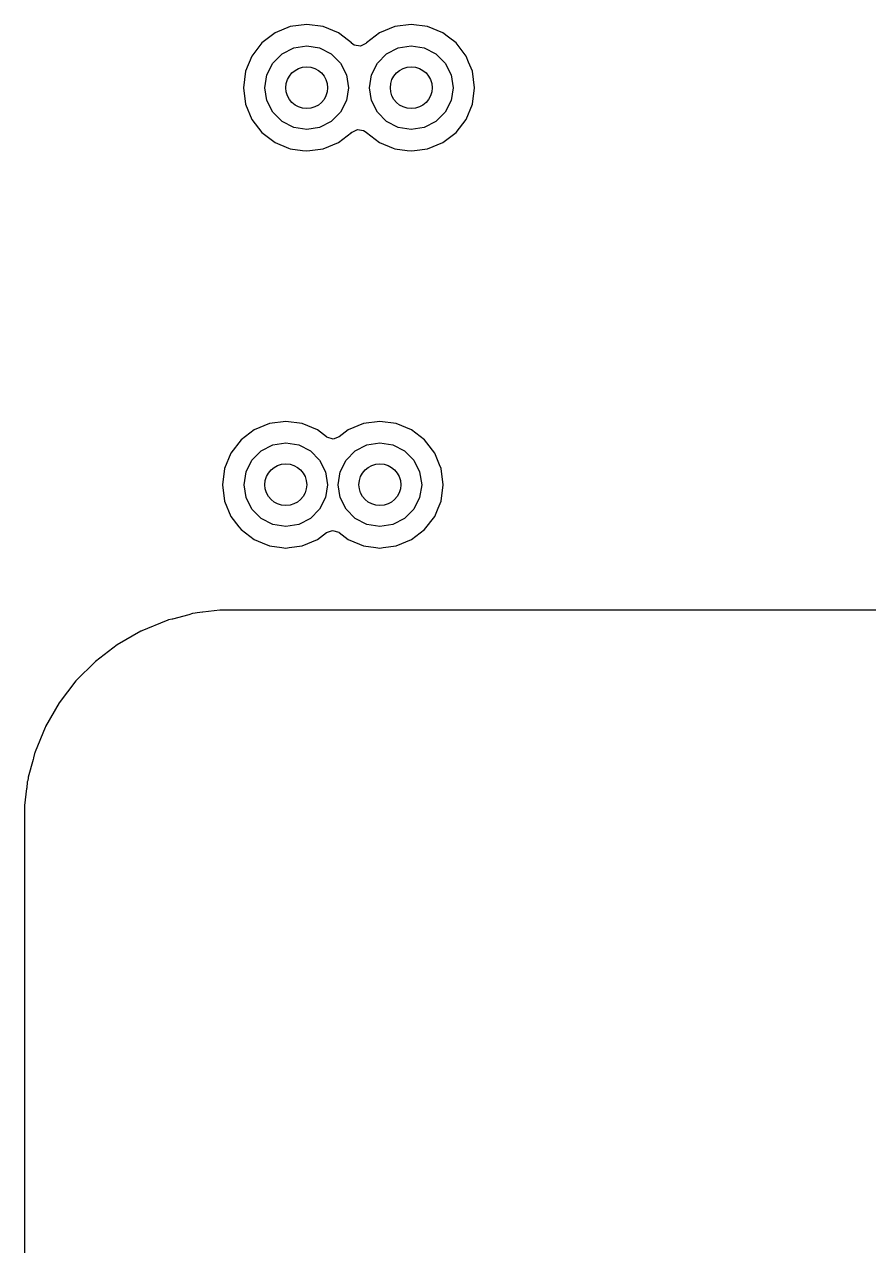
# Model space of a CAD drawing. Extents: x 0.4 to 10.6, y -8.1 to -0.4.
# Drawn here: x 4.8425 to 5.1604, y -2.9166 to -2.4565 of the extents above; entities that cross this region are included whole.
import ezdxf

# ---------------------------------------------------------------- set-up
doc = ezdxf.new("R2010")
doc.units = 0
doc.header["$MEASUREMENT"] = 0
doc.layers.add('BLACK', color=7, linetype='CONTINUOUS')

msp = doc.modelspace()

# ---------------------------------------------------------------- linework, layer by layer
at = {"layer": 'BLACK', "linetype": 'CONTINUOUS'}
for p, q in [((4.94882, -2.45647), (4.94265, -2.45728)), ((4.95499, -2.45728), (4.94882, -2.45647)), ((4.94882, -2.45647), (4.94882, -2.45647)), ((4.98819, -2.45647), (4.98202, -2.45728)), ((4.99436, -2.45728), (4.98819, -2.45647)), ((4.98819, -2.45647), (4.98819, -2.45647)), ((4.9369, -2.45966), (4.93196, -2.46345)), ((4.94265, -2.45728), (4.9369, -2.45966)), ((4.9369, -2.45966), (4.9369, -2.45966)), ((4.94265, -2.45728), (4.94265, -2.45728)), ((4.96074, -2.45966), (4.95499, -2.45728)), ((4.95499, -2.45728), (4.95499, -2.45728)), ((4.96288, -2.4613), (4.96074, -2.45966)), ((4.96074, -2.45966), (4.96074, -2.45966)), ((4.96074, -2.45966), (4.96074, -2.45966)), ((4.96568, -2.46345), (4.96288, -2.4613)), ((4.97627, -2.45966), (4.97133, -2.46345)), ((4.98202, -2.45728), (4.97627, -2.45966)), ((4.97627, -2.45966), (4.97627, -2.45966)), ((4.98202, -2.45728), (4.98202, -2.45728)), ((5.00011, -2.45966), (4.99436, -2.45728)), ((4.99436, -2.45728), (4.99436, -2.45728)), ((5.00225, -2.4613), (5.00011, -2.45966)), ((5.00011, -2.45966), (5.00011, -2.45966)), ((5.00011, -2.45966), (5.00011, -2.45966)), ((5.00505, -2.46345), (5.00225, -2.4613)), ((4.93196, -2.46345), (4.92817, -2.46839)), ((4.93196, -2.46345), (4.93196, -2.46345)), ((4.93956, -2.46757), (4.94395, -2.46534)), ((4.94395, -2.46534), (4.94882, -2.46457)), ((4.94882, -2.46457), (4.95369, -2.46534)), ((4.95369, -2.46534), (4.95808, -2.46757)), ((4.96575, -2.46352), (4.96568, -2.46345)), ((4.96568, -2.46345), (4.96568, -2.46345)), ((4.96568, -2.46345), (4.96568, -2.46345)), ((4.96568, -2.46345), (4.96568, -2.46345)), ((4.96673, -2.46424), (4.96575, -2.46352)), ((4.96911, -2.46461), (4.96673, -2.46424)), ((4.97111, -2.4636), (4.96911, -2.46461)), ((4.97112, -2.46361), (4.97111, -2.4636)), ((4.9712, -2.46355), (4.97112, -2.46361)), ((4.97126, -2.46352), (4.9712, -2.46355)), ((4.97133, -2.46345), (4.97126, -2.46352)), ((4.97893, -2.46757), (4.98332, -2.46534)), ((4.98332, -2.46534), (4.98819, -2.46457)), ((4.98819, -2.46457), (4.99306, -2.46534)), ((4.99306, -2.46534), (4.99745, -2.46757)), ((5.00884, -2.46839), (5.00505, -2.46345)), ((5.00505, -2.46345), (5.00505, -2.46345)), ((5.00505, -2.46345), (5.00505, -2.46345)), ((5.00505, -2.46345), (5.00505, -2.46345)), ((5.00505, -2.46345), (5.00505, -2.46345)), ((4.92817, -2.46839), (4.92579, -2.47414)), ((4.92817, -2.46839), (4.92817, -2.46839)), ((4.93608, -2.47106), (4.93956, -2.46757)), ((4.95808, -2.46757), (4.96156, -2.47106)), ((4.97545, -2.47106), (4.97893, -2.46757)), ((4.99745, -2.46757), (5.00093, -2.47106)), ((5.00981, -2.47074), (5.00884, -2.46839)), ((5.00884, -2.46839), (5.00884, -2.46839)), ((5.01122, -2.47414), (5.00981, -2.47074)), ((4.92579, -2.47414), (4.92497, -2.48031)), ((4.92579, -2.47414), (4.92579, -2.47414)), ((4.93307, -2.48031), (4.93384, -2.47545)), ((4.93384, -2.47545), (4.93608, -2.47106)), ((4.96156, -2.47106), (4.9638, -2.47545)), ((4.9638, -2.47545), (4.96457, -2.48031)), ((4.97244, -2.48031), (4.97321, -2.47545)), ((4.97321, -2.47545), (4.97545, -2.47106)), ((5.00093, -2.47106), (5.00317, -2.47545)), ((5.00317, -2.47545), (5.00394, -2.48031)), ((5.01203, -2.48031), (5.01122, -2.47414)), ((4.92497, -2.48031), (4.92497, -2.48031)), ((4.92497, -2.48031), (4.92579, -2.48649)), ((4.93384, -2.48518), (4.93307, -2.48031)), ((4.96457, -2.48031), (4.9638, -2.48518)), ((4.97321, -2.48518), (4.97244, -2.48031)), ((5.00394, -2.48031), (5.00317, -2.48518)), ((5.01122, -2.48649), (5.01203, -2.48031)), ((4.92579, -2.48649), (4.92579, -2.48649)), ((4.92579, -2.48649), (4.92817, -2.49224)), ((4.93608, -2.48957), (4.93384, -2.48518)), ((4.9638, -2.48518), (4.96156, -2.48957)), ((4.97545, -2.48957), (4.97321, -2.48518)), ((5.00317, -2.48518), (5.00093, -2.48957)), ((5.00884, -2.49224), (5.01122, -2.48649)), ((4.92817, -2.49224), (4.92817, -2.49224)), ((4.92817, -2.49224), (4.93068, -2.49551)), ((4.93956, -2.49306), (4.93608, -2.48957)), ((4.94395, -2.49529), (4.93956, -2.49306)), ((4.95808, -2.49306), (4.95369, -2.49529)), ((4.96156, -2.48957), (4.95808, -2.49306)), ((4.97893, -2.49306), (4.97545, -2.48957)), ((4.98332, -2.49529), (4.97893, -2.49306)), ((4.99745, -2.49306), (4.99306, -2.49529)), ((5.00093, -2.48957), (4.99745, -2.49306)), ((5.00505, -2.49718), (5.00884, -2.49224)), ((4.93068, -2.49551), (4.93196, -2.49718)), ((4.93196, -2.49718), (4.9369, -2.50097)), ((4.94882, -2.49606), (4.94395, -2.49529)), ((4.95369, -2.49529), (4.94882, -2.49606)), ((4.96074, -2.50097), (4.96568, -2.49718)), ((4.96568, -2.49718), (4.96575, -2.49711)), ((4.96568, -2.49718), (4.96568, -2.49718)), ((4.96575, -2.49711), (4.96581, -2.49708)), ((4.96581, -2.49708), (4.96588, -2.49702)), ((4.96588, -2.49702), (4.96589, -2.49703)), ((4.96589, -2.49703), (4.96789, -2.49602)), ((4.96789, -2.49602), (4.97027, -2.49639)), ((4.97027, -2.49639), (4.97126, -2.49711)), ((4.97126, -2.49711), (4.97133, -2.49718)), ((4.97133, -2.49718), (4.97133, -2.49718)), ((4.97133, -2.49718), (4.97627, -2.50097)), ((4.98819, -2.49606), (4.98332, -2.49529)), ((4.99306, -2.49529), (4.98819, -2.49606)), ((5.00011, -2.50097), (5.00505, -2.49718)), ((4.9369, -2.50097), (4.9369, -2.50097)), ((4.9369, -2.50097), (4.9369, -2.50097)), ((4.9369, -2.50097), (4.942, -2.50308)), ((4.942, -2.50308), (4.94265, -2.50335)), ((4.95499, -2.50335), (4.96074, -2.50097)), ((4.97627, -2.50097), (4.97627, -2.50097)), ((4.97627, -2.50097), (4.97627, -2.50097)), ((4.97627, -2.50097), (4.98137, -2.50308)), ((4.98137, -2.50308), (4.98202, -2.50335)), ((4.99436, -2.50335), (5.00011, -2.50097)), ((4.94265, -2.50335), (4.94728, -2.50396)), ((4.94728, -2.50396), (4.94882, -2.50416)), ((4.94882, -2.50416), (4.95005, -2.504)), ((4.94882, -2.50416), (4.94882, -2.50416)), ((4.94882, -2.50416), (4.94882, -2.50416)), ((4.95005, -2.504), (4.95499, -2.50335)), ((4.98202, -2.50335), (4.98665, -2.50396)), ((4.98665, -2.50396), (4.98819, -2.50416)), ((4.98819, -2.50416), (4.98942, -2.504)), ((4.98819, -2.50416), (4.98819, -2.50416)), ((4.98819, -2.50416), (4.98819, -2.50416)), ((4.98942, -2.504), (4.99436, -2.50335)), ((4.93477, -2.60689), (4.92902, -2.60927)), ((4.94094, -2.60608), (4.93477, -2.60689)), ((4.93477, -2.60689), (4.93477, -2.60689)), ((4.94712, -2.60689), (4.94094, -2.60608)), ((4.94094, -2.60608), (4.94094, -2.60608)), ((4.95287, -2.60927), (4.94712, -2.60689)), ((4.94712, -2.60689), (4.94712, -2.60689)), ((4.97021, -2.60689), (4.96446, -2.60927)), ((4.97638, -2.60608), (4.97021, -2.60689)), ((4.97021, -2.60689), (4.97021, -2.60689)), ((4.98255, -2.60689), (4.97638, -2.60608)), ((4.97638, -2.60608), (4.97638, -2.60608)), ((4.9883, -2.60927), (4.98255, -2.60689)), ((4.98255, -2.60689), (4.98255, -2.60689)), ((4.92408, -2.61306), (4.92029, -2.618)), ((4.92902, -2.60927), (4.92408, -2.61306)), ((4.92408, -2.61306), (4.92408, -2.61306)), ((4.92902, -2.60927), (4.92902, -2.60927)), ((4.95629, -2.6119), (4.95287, -2.60927)), ((4.95645, -2.61202), (4.95629, -2.6119)), ((4.95876, -2.6127), (4.95645, -2.61202)), ((4.96103, -2.6119), (4.95876, -2.6127)), ((4.96446, -2.60927), (4.96103, -2.6119)), ((4.96446, -2.60927), (4.96446, -2.60927)), ((4.99324, -2.61306), (4.9883, -2.60927)), ((4.99409, -2.61417), (4.99324, -2.61306)), ((4.99324, -2.61306), (4.99324, -2.61306)), ((4.99324, -2.61306), (4.99324, -2.61306)), ((4.99324, -2.61306), (4.99324, -2.61306)), ((4.99324, -2.61306), (4.99324, -2.61306)), ((4.92029, -2.618), (4.91791, -2.62375)), ((4.92029, -2.618), (4.92029, -2.618)), ((4.9282, -2.62066), (4.93169, -2.61718)), ((4.93169, -2.61718), (4.93608, -2.61494)), ((4.93608, -2.61494), (4.94094, -2.61417)), ((4.94094, -2.61417), (4.94581, -2.61494)), ((4.94581, -2.61494), (4.9502, -2.61718)), ((4.9502, -2.61718), (4.95369, -2.62066)), ((4.96364, -2.62066), (4.96712, -2.61718)), ((4.96712, -2.61718), (4.97151, -2.61494)), ((4.97151, -2.61494), (4.97638, -2.61417)), ((4.97638, -2.61417), (4.98124, -2.61494)), ((4.98124, -2.61494), (4.98563, -2.61718)), ((4.98563, -2.61718), (4.98912, -2.62066)), ((4.99703, -2.618), (4.99409, -2.61417)), ((4.99889, -2.62248), (4.99703, -2.618)), ((4.99703, -2.618), (4.99703, -2.618)), ((4.92597, -2.62505), (4.9282, -2.62066)), ((4.95369, -2.62066), (4.95592, -2.62505)), ((4.9614, -2.62505), (4.96364, -2.62066)), ((4.98912, -2.62066), (4.99136, -2.62505)), ((4.99941, -2.62375), (4.99889, -2.62248)), ((4.91791, -2.62375), (4.9171, -2.62992)), ((4.91791, -2.62375), (4.91791, -2.62375)), ((4.9252, -2.62992), (4.92597, -2.62505)), ((4.95592, -2.62505), (4.95669, -2.62992)), ((4.96063, -2.62992), (4.9614, -2.62505)), ((4.99136, -2.62505), (4.99213, -2.62992)), ((5.00022, -2.62992), (4.99941, -2.62375)), ((4.9171, -2.62992), (4.9171, -2.62992)), ((4.9171, -2.62992), (4.91791, -2.63609)), ((4.92597, -2.63479), (4.9252, -2.62992)), ((4.95669, -2.62992), (4.95592, -2.63479)), ((4.9614, -2.63479), (4.96063, -2.62992)), ((4.99213, -2.62992), (4.99136, -2.63479)), ((4.99941, -2.63609), (5.00022, -2.62992)), ((4.91791, -2.63609), (4.91791, -2.63609)), ((4.91791, -2.63609), (4.92029, -2.64184)), ((4.9282, -2.63918), (4.92597, -2.63479)), ((4.95592, -2.63479), (4.95369, -2.63918)), ((4.96364, -2.63918), (4.9614, -2.63479)), ((4.99136, -2.63479), (4.98912, -2.63918)), ((4.9983, -2.63878), (4.99941, -2.63609)), ((4.93169, -2.64266), (4.9282, -2.63918)), ((4.95369, -2.63918), (4.9502, -2.64266)), ((4.96712, -2.64266), (4.96364, -2.63918)), ((4.98912, -2.63918), (4.98563, -2.64266)), ((4.99703, -2.64184), (4.9983, -2.63878)), ((4.92029, -2.64184), (4.92029, -2.64184)), ((4.92029, -2.64184), (4.92331, -2.64578)), ((4.92331, -2.64578), (4.92408, -2.64678)), ((4.93608, -2.6449), (4.93169, -2.64266)), ((4.94094, -2.64567), (4.93608, -2.6449)), ((4.94581, -2.6449), (4.94094, -2.64567)), ((4.9502, -2.64266), (4.94581, -2.6449)), ((4.97151, -2.6449), (4.96712, -2.64266)), ((4.97638, -2.64567), (4.97151, -2.6449)), ((4.98124, -2.6449), (4.97638, -2.64567)), ((4.98563, -2.64266), (4.98124, -2.6449)), ((4.99324, -2.64678), (4.99703, -2.64184)), ((4.92408, -2.64678), (4.92902, -2.65057)), ((4.95287, -2.65057), (4.95629, -2.64795)), ((4.95629, -2.64795), (4.95856, -2.64714)), ((4.95856, -2.64714), (4.96087, -2.64783)), ((4.96087, -2.64783), (4.96103, -2.64795)), ((4.96103, -2.64795), (4.96446, -2.65057)), ((4.9883, -2.65057), (4.99324, -2.64678)), ((4.92902, -2.65057), (4.92902, -2.65057)), ((4.92902, -2.65057), (4.92902, -2.65057)), ((4.92902, -2.65057), (4.93202, -2.65181)), ((4.93202, -2.65181), (4.93477, -2.65295)), ((4.93477, -2.65295), (4.9394, -2.65356)), ((4.9394, -2.65356), (4.94094, -2.65377)), ((4.94094, -2.65377), (4.94218, -2.6536)), ((4.94094, -2.65377), (4.94094, -2.65377)), ((4.94094, -2.65377), (4.94094, -2.65377)), ((4.94218, -2.6536), (4.94712, -2.65295)), ((4.94712, -2.65295), (4.95287, -2.65057)), ((4.96446, -2.65057), (4.96446, -2.65057)), ((4.96446, -2.65057), (4.96446, -2.65057)), ((4.96446, -2.65057), (4.96868, -2.65232)), ((4.96868, -2.65232), (4.97021, -2.65295)), ((4.97021, -2.65295), (4.97483, -2.65356)), ((4.97483, -2.65356), (4.97638, -2.65377)), ((4.97638, -2.65377), (4.97761, -2.6536)), ((4.97638, -2.65377), (4.97638, -2.65377)), ((4.97638, -2.65377), (4.97638, -2.65377)), ((4.97761, -2.6536), (4.98255, -2.65295)), ((4.98255, -2.65295), (4.9883, -2.65057)), ((4.90957, -2.678), (4.90753, -2.67815)), ((4.90969, -2.67799), (4.90957, -2.678)), ((4.9161, -2.67715), (4.90969, -2.67799)), ((4.92146, -2.67715), (4.9161, -2.67715)), ((4.92158, -2.67714), (4.92146, -2.67715)), ((4.92159, -2.67715), (4.92158, -2.67714)), ((5.72802, -2.67715), (4.92159, -2.67715)), ((4.89589, -2.68117), (4.88672, -2.68496)), ((4.89629, -2.68106), (4.89589, -2.68117)), ((4.89589, -2.68117), (4.89589, -2.68117)), ((4.89671, -2.68087), (4.89629, -2.68106)), ((4.89817, -2.68055), (4.89671, -2.68087)), ((4.89826, -2.68053), (4.89817, -2.68055)), ((4.90436, -2.6789), (4.89826, -2.68053)), ((4.90586, -2.67849), (4.90436, -2.6789)), ((4.90677, -2.67837), (4.90586, -2.67849)), ((4.90586, -2.67849), (4.90586, -2.67849)), ((4.90586, -2.67849), (4.90586, -2.67849)), ((4.90753, -2.67815), (4.90677, -2.67837)), ((4.88635, -2.68512), (4.87741, -2.69028)), ((4.88647, -2.68506), (4.88635, -2.68512)), ((4.88672, -2.68496), (4.88646, -2.68506)), ((4.88646, -2.68506), (4.88647, -2.68506)), ((4.87741, -2.69028), (4.86922, -2.69656)), ((4.86922, -2.69656), (4.86192, -2.70386)), ((4.86192, -2.70386), (4.85563, -2.71205)), ((4.85563, -2.71205), (4.85047, -2.721)), ((4.85032, -2.72136), (4.84652, -2.73053)), ((4.85041, -2.72111), (4.85032, -2.72136)), ((4.85047, -2.721), (4.85041, -2.72111)), ((4.85041, -2.72111), (4.85041, -2.72111)), ((4.84588, -2.73291), (4.84575, -2.7334)), ((4.84591, -2.73282), (4.84588, -2.73291)), ((4.84627, -2.73116), (4.84591, -2.73282)), ((4.84641, -2.73094), (4.84627, -2.73116)), ((4.84652, -2.73054), (4.84641, -2.73094)), ((4.84652, -2.73053), (4.84652, -2.73054)), ((4.84575, -2.7334), (4.84394, -2.74016)), ((4.84353, -2.74184), (4.84336, -2.74422)), ((4.84373, -2.74142), (4.84353, -2.74184)), ((4.84385, -2.74051), (4.84373, -2.74142)), ((4.84394, -2.74016), (4.84385, -2.74051)), ((4.84334, -2.74433), (4.8425, -2.75074)), ((4.84336, -2.74422), (4.84334, -2.74433)), ((4.8425, -2.75074), (4.8425, -2.75611)), ((4.8425, -2.75611), (4.8425, -2.75621)), ((4.8425, -2.75621), (4.8425, -2.75623)), ((4.8425, -2.75623), (4.8425, -3.44096))]:
    msp.add_line(p, q, dxfattribs=at)
at = {"layer": 'BLACK'}
for centre in [(4.94882, -2.48031), (4.98819, -2.48031), (4.94094, -2.62992), (4.97638, -2.62992)]:
    msp.add_circle(centre, 0.00787, dxfattribs=at)

doc.saveas('drawing.dxf')
